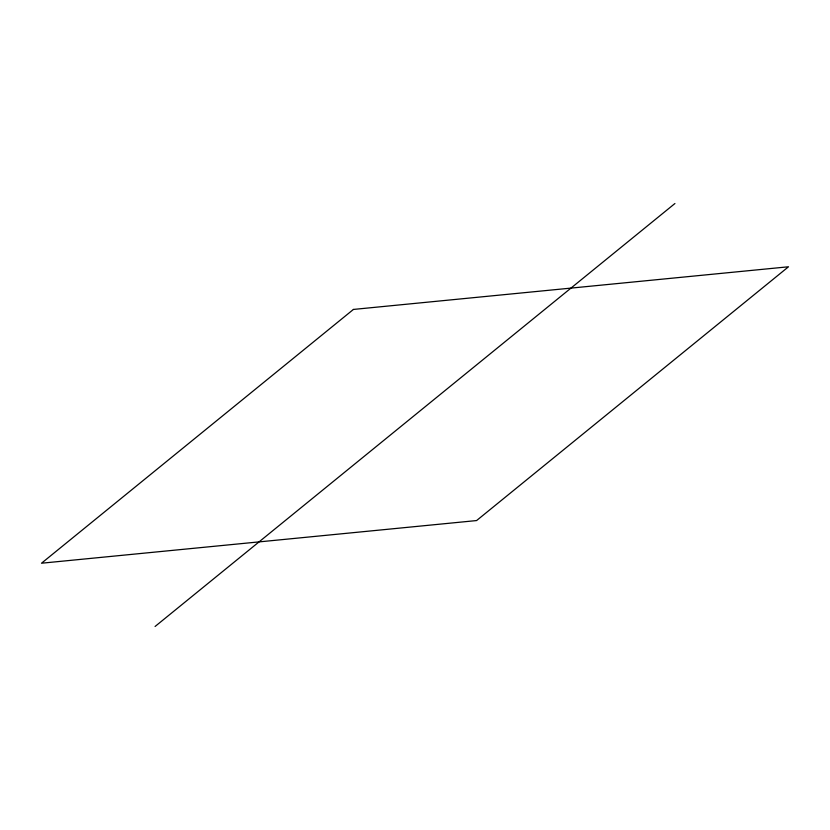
<?xml version="1.0" encoding="UTF-8"?>
<svg xmlns="http://www.w3.org/2000/svg" width="830" height="830" viewBox="0 0 830 830"><rect width="100%" height="100%" fill="white"/><g stroke="black" fill="none" stroke-linecap="round" stroke-linejoin="round"><path stroke-width="1.25" d="M155.065 626.484L674.935 203.516M353.424 309.434L41.5 563.217L476.576 520.566L788.5 266.783L353.424 309.434"/></g></svg>
